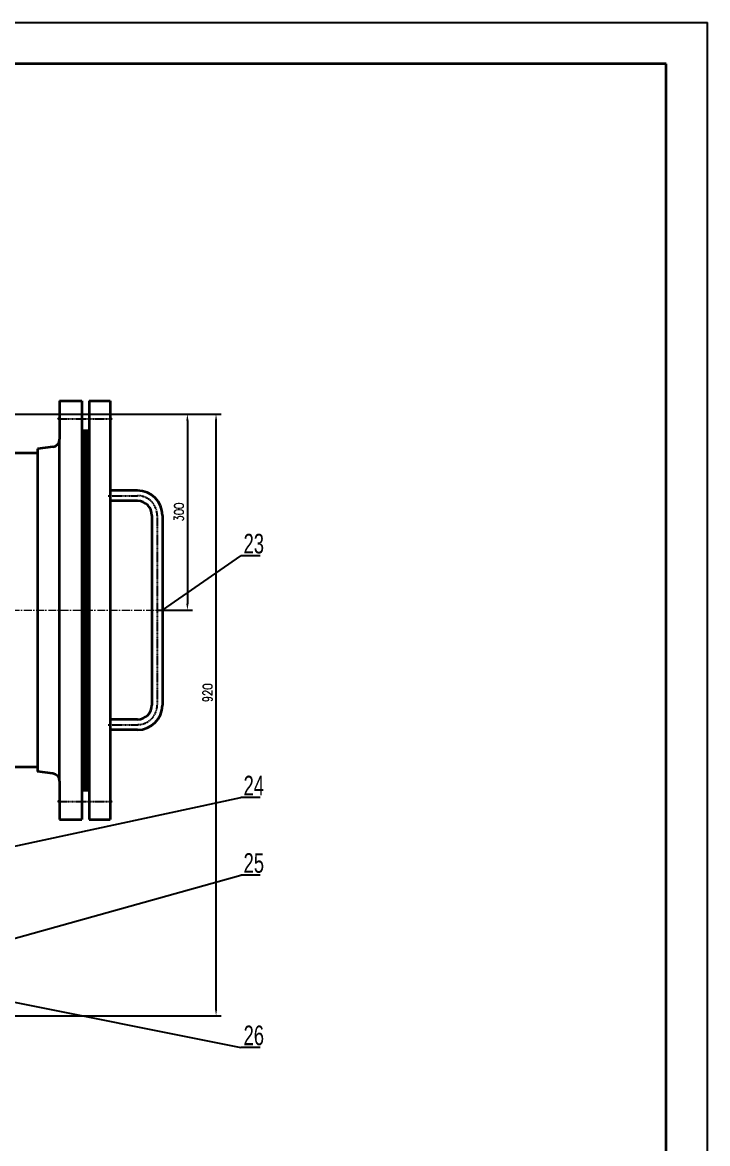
# Model space of a CAD drawing. Header units: millimetres. Extents: x 174648 to 205929, y -160248 to -145891.
# Drawn here: x 196964 to 198010, y -158198 to -156484 of the extents above; entities that cross this region are included whole.
import ezdxf

# ---------------------------------------------------------------- set-up
doc = ezdxf.new("R2010")
doc.units = ezdxf.units.MM
doc.linetypes.add('ACAD_ISO10W100', pattern=[18.7, 12, -3, 0.7, -3])
doc.linetypes.add('CENTER', pattern=[2, 1.25, -0.25, 0.25, -0.25])
doc.layers.add('CEN', color=1, linetype='CENTER')
doc.layers.add('THK', color=7, linetype='Continuous')
doc.layers.add('中心线', color=1, linetype='ACAD_ISO10W100', lineweight=18)
doc.layers.add('图层1', color=4, linetype='Continuous', lineweight=35)
doc.styles.add('TH_GBDIM', font='romans.shx', dxfattribs={"width": 0.8, "bigfont": 'gbcbig.shx'})
doc.styles.add('样式 3.5', font='roms.shx', dxfattribs={"width": 0.7, "height": 3.5, "bigfont": 'hztxt.shx'})
doc.dimstyles.new('TH_GBDIM', dxfattribs={"dimtxt": 3.5, "dimasz": 2.5, "dimexe": 2, "dimexo": 0, "dimgap": 1.5, "dimtad": 1, "dimdec": 1, "dimzin": 0, "dimdsep": 46, "dimtxsty": 'TH_GBDIM', "dimcen": 2.5, "dimclrd": 130, "dimclre": 130, "dimclrt": 3, "dimadec": 0, "dimazin": 0, "dimtfac": 0.714286, "dimtdec": 1, "dimtmove": 0, "dimatfit": 3, "dimfxl": 0, "dimtzin": 0, "dimlwd": -1, "dimlwe": -1, "dimarcsym": 0})

# ---------------------------------------------------------------- blocks, each defined once
blk = doc.blocks.new('*D450')
at = {"color": 130}
blk.add_line((196828.4, -157082.9), (197267.4, -157082.9), dxfattribs=at)
at = {"color": 130, "linetype": 'Continuous'}
for p, q in [((197259.4, -157992.9), (197259.4, -157092.9)), ((196840.9, -158002.9), (197267.4, -158002.9))]:
    blk.add_line(p, q, dxfattribs=at)
at = {"color": 130}
for points in [[(197257.7, -157092.9), (197261, -157092.9), (197259.4, -157082.9)], [(197257.7, -157992.9), (197261, -157992.9), (197259.4, -158002.9)]]:
    blk.add_solid(points, dxfattribs=at)
at = {"layer": 'Defpoints', "color": 0}
for p in [(196828.4, -157082.9), (197259.4, -157082.9), (196840.9, -158002.9)]:
    blk.add_point(p, dxfattribs=at)
at = {"color": 3, "insert": (197246.4, -157509.2), "char_height": 14, "attachment_point": 5, "rotation": 90, "style": 'TH_GBDIM', "bg_fill": 3, "box_fill_scale": 1.1, "bg_fill_color": 256, "bg_fill_true_color": 13158600, "bg_fill_transparency": 0}
blk.add_mtext('920', dxfattribs=at)
blk = doc.blocks.new('*D451')
at = {"color": 130, "linetype": 'Continuous'}
for p, q in [((196828.4, -157082.9), (197223.6, -157082.9)), ((197215.6, -157092.9), (197215.6, -157372.9))]:
    blk.add_line(p, q, dxfattribs=at)
at = {"color": 130}
blk.add_line((197169.4, -157382.9), (197223.6, -157382.9), dxfattribs=at)
for points in [[(197213.9, -157092.9), (197217.2, -157092.9), (197215.6, -157082.9)], [(197213.9, -157372.9), (197217.2, -157372.9), (197215.6, -157382.9)]]:
    blk.add_solid(points, dxfattribs=at)
at = {"layer": 'Defpoints', "color": 0}
for p in [(196828.4, -157082.9), (197169.4, -157382.9), (197215.6, -157382.9)]:
    blk.add_point(p, dxfattribs=at)
at = {"color": 3, "insert": (197202.6, -157232.9), "char_height": 14, "attachment_point": 5, "rotation": 90, "style": 'TH_GBDIM', "bg_fill": 3, "box_fill_scale": 1.1, "bg_fill_color": 256, "bg_fill_true_color": 13158600, "bg_fill_transparency": 0}
blk.add_mtext('{300}{}{}', dxfattribs=at)

msp = doc.modelspace()

# ---------------------------------------------------------------- linework, layer by layer
at = {"color": 7, "linetype": 'Continuous'}
for p in [(195349.2, -156484.2), (198010.3, -160247.7)]:
    msp.add_line(p, (198010.3, -156484.2), dxfattribs=at)
for p, q in [((197326.7, -157299.5), (197297, -157299.5)), ((197326.7, -157669.4), (197297, -157669.4)), ((197326.7, -157787.8), (197297, -157787.8)), ((197326.7, -158051.4), (197297, -158051.4))]:
    msp.add_line(p, q)
at = {"layer": '图层1'}
for p, q in [((197946.9, -156547.5), (195507.6, -156547.5)), ((197946.9, -160184.4), (197946.9, -156547.5)), ((197946.9, -160184.4), (197946.9, -156547.5)), ((197020.4, -157062.9), (197054.4, -157062.9)), ((197065.4, -157062.9), (197097.4, -157062.9))]:
    msp.add_line(p, q, dxfattribs=at)

# ---------------------------------------------------------------- texts
at = {"char_height": 30, "width": 32.852, "attachment_point": 1, "style": '样式 3.5'}
for s, insert in [('23', (197301.4, -157266.1)), ('24', (197301.4, -157636)), ('25', (197301.4, -157754.4)), ('26', (197301.4, -158018))]:
    msp.add_mtext(s, dxfattribs=dict(at, insert=insert))

# ---------------------------------------------------------------- dimensions: what is measured, and where the dimension line sits
dim = msp.add_linear_dim(base=(197259.4, -157082.9), p1=(196840.9, -158002.9), p2=(196828.4, -157082.9), angle=90, dimstyle='TH_GBDIM', override={"dimscale": 4, "dimdec": 0, "dimtfill": 1})
dim.commit()
dim.dimension.update_dxf_attribs({"geometry": '*D450', "text_midpoint": (197259.4, -157509.2), "dimtype": 160})

# ---------------------------------------------------------------- next in the draw order: linework, layer by layer
for p, q in [((196828.4, -157770.3), (197297, -157669.4)), ((196761.7, -157937.7), (197297, -157787.8)), ((196753.7, -157942.6), (197297, -158051.4))]:
    msp.add_line(p, q)
at = {"layer": 'CEN'}
for p, q in [((197094.4, -157557.9), (197139.4, -157557.9)), ((197017.4, -157675.4), (197100.4, -157675.4))]:
    msp.add_line(p, q, dxfattribs=at)
msp.add_arc((197139.4, -157527.9), 30, 270, 0, dxfattribs=at)
at = {"layer": 'THK'}
for p, q in [((197019.9, -157674.4), (197017.8, -157676.5)), ((197019.9, -157676.5), (197017.8, -157674.4)), ((197099.9, -157674.4), (197097.8, -157676.5)), ((197099.9, -157676.5), (197097.8, -157674.4))]:
    msp.add_line(p, q, dxfattribs=at)
at = {"layer": '图层1'}
for p, q in [((197139.4, -157549.9), (197097.4, -157549.9)), ((197139.4, -157565.9), (197097.4, -157565.9)), ((196986.4, -157622.9), (196818.4, -157622.9)), ((197009.8, -157632.6), (196986.4, -157629.7)), ((197020.4, -157644.5), (197020.4, -157702.9)), ((197054.4, -157657.9), (197065.4, -157657.9)), ((197020.4, -157702.9), (197054.4, -157702.9)), ((197065.4, -157702.9), (197097.4, -157702.9))]:
    msp.add_line(p, q, dxfattribs=at)
for centre, radius, start, end in [((197139.4, -157527.9), 38, 270, 0), ((197139.4, -157527.9), 22, 270, 0), ((197008.4, -157644.5), 12, 0, 83)]:
    msp.add_arc(centre, radius, start, end, dxfattribs=at)

# ---------------------------------------------------------------- next in the draw order: dimensions: what is measured, and where the dimension line sits
dim = msp.add_linear_dim(base=(197215.6, -157382.9), p1=(196828.4, -157082.9), p2=(197169.4, -157382.9), angle=90, text='{<>}{}{}', dimstyle='TH_GBDIM', override={"dimscale": 4, "dimgap": 1.5, "dimtad": 1, "dimjust": 0, "dimdec": 0, "dimlfac": 1, "dimse1": 0, "dimse2": 0, "dimsd1": 0, "dimsd2": 0, "dimtfill": 1})
dim.commit()
dim.dimension.update_dxf_attribs({"geometry": '*D451', "text_midpoint": (197215.6, -157232.9), "dimtype": 160})

# ---------------------------------------------------------------- next in the draw order: linework, layer by layer
msp.add_line((197177.4, -157382.9), (197297, -157299.5))
at = {"layer": 'CEN'}
for p, q in [((197017.4, -157090.4), (197100.4, -157090.4)), ((197094.4, -157207.9), (197139.4, -157207.9)), ((197169.4, -157237.9), (197169.4, -157527.9))]:
    msp.add_line(p, q, dxfattribs=at)
msp.add_arc((197139.4, -157237.9), 30, 0, 90, dxfattribs=at)
at = {"layer": 'THK'}
for p, q in [((197019.9, -157091.5), (197017.8, -157089.4)), ((197019.9, -157089.4), (197017.8, -157091.5)), ((197099.9, -157091.5), (197097.8, -157089.4)), ((197099.9, -157089.4), (197097.8, -157091.5))]:
    msp.add_line(p, q, dxfattribs=at)
at = {"layer": '中心线'}
msp.add_line((196741.4, -157382.9), (197215.6, -157382.9), dxfattribs=at)
at = {"layer": '图层1'}
for p, q in [((197020.4, -157062.9), (197020.4, -157121.3)), ((197054.4, -157062.9), (197054.4, -157702.9)), ((197065.4, -157062.9), (197065.4, -157702.9)), ((197097.4, -157062.9), (197097.4, -157702.9)), ((197054.4, -157107.9), (197065.4, -157107.9)), ((197058.4, -157107.9), (197058.4, -157657.9)), ((197061.4, -157107.9), (197061.4, -157657.9)), ((197020.4, -157644.5), (197020.4, -157121.3)), ((196986.4, -157142.9), (196818.4, -157142.9)), ((197009.8, -157133.2), (196986.4, -157136.1)), ((196986.4, -157136.1), (196986.4, -157629.7)), ((197139.4, -157199.9), (197097.4, -157199.9)), ((197139.4, -157215.9), (197097.4, -157215.9)), ((197161.4, -157237.9), (197161.4, -157527.9)), ((197177.4, -157237.9), (197177.4, -157527.9))]:
    msp.add_line(p, q, dxfattribs=at)
for centre, radius, start, end in [((197008.4, -157121.3), 12, 277, 0), ((197139.4, -157237.9), 38, 0, 90), ((197139.4, -157237.9), 22, 0, 90)]:
    msp.add_arc(centre, radius, start, end, dxfattribs=at)

doc.saveas('drawing.dxf')
